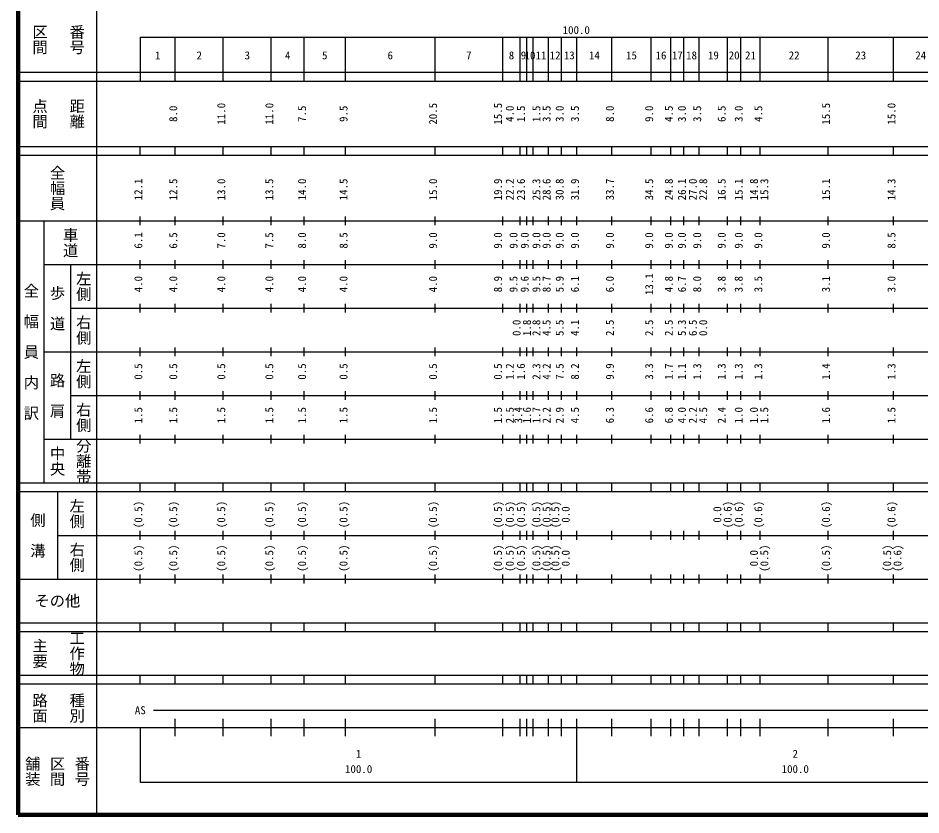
# Model space of a CAD drawing. Units: millimetres on the paper, enlarged 1000 times. Extents: x 40000 to 680000, y 20000 to 380000.
# Drawn here: x 40000 to 246786, y 20000 to 202409 of the extents above; entities that cross this region are included whole.
import ezdxf
from ezdxf.enums import TextEntityAlignment as Align

# ---------------------------------------------------------------- set-up
doc = ezdxf.new("R2010")
doc.units = ezdxf.units.MM
doc.header["$LTSCALE"] = 1000
doc.layers.add('M-TTL', color=2, linetype='Continuous', lineweight=140)
doc.layers.add('M-TTL-BAND', color=7, linetype='Continuous', lineweight=25)
doc.styles.add('@ＭＳ ゴシック', font='')
doc.styles.add('ＭＳ ゴシック', font='')
doc.styles.get('@ＭＳ ゴシック').set_extended_font_data('@MS Gothic')
doc.styles.get('ＭＳ ゴシック').set_extended_font_data('MS Gothic')

msp = doc.modelspace()

# ---------------------------------------------------------------- linework, layer by layer
at = {"layer": 'M-TTL'}
for p, q in [((40000, 380000), (40000, 20000)), ((40000, 380000), (40000, 20000)), ((40000, 20000), (680000, 20000)), ((40000, 20000), (680000, 20000)), ((40000, 20000), (680000, 20000))]:
    msp.add_line(p, q, dxfattribs=at)
at = {"layer": 'M-TTL-BAND'}
for p, q in [((58000, 370000), (58000, 20000)), ((58000, 370000), (58000, 20000)), ((68000, 198000), (579000, 198000)), ((68000, 198000), (579000, 198000)), ((68000, 198000), (68000, 188000)), ((76000, 188000), (76000, 198000)), ((87000, 188000), (87000, 198000)), ((98000, 188000), (98000, 198000)), ((105500, 188000), (105500, 198000)), ((115000, 188000), (115000, 198000)), ((135500, 188000), (135500, 198000)), ((151000, 188000), (151000, 198000)), ((155000, 188000), (155000, 198000)), ((156500, 188000), (156500, 198000)), ((158000, 188000), (158000, 198000)), ((161500, 188000), (161500, 198000)), ((164500, 188000), (164500, 198000)), ((168000, 188000), (168000, 198000)), ((176000, 188000), (176000, 198000)), ((185000, 188000), (185000, 198000)), ((189500, 188000), (189500, 198000)), ((192500, 188000), (192500, 198000)), ((196000, 188000), (196000, 198000)), ((202500, 188000), (202500, 198000)), ((205500, 188000), (205500, 198000)), ((210000, 188000), (210000, 198000)), ((225500, 188000), (225500, 198000)), ((240500, 188000), (240500, 198000)), ((40000, 190000), (579000, 190000)), ((40000, 190000), (579000, 190000)), ((40000, 188000), (579000, 188000)), ((40000, 188000), (579000, 188000)), ((40000, 173000), (579000, 173000)), ((40000, 173000), (579000, 173000)), ((68000, 171000), (68000, 173000)), ((76000, 171000), (76000, 173000)), ((87000, 171000), (87000, 173000)), ((98000, 171000), (98000, 173000)), ((105500, 171000), (105500, 173000)), ((115000, 171000), (115000, 173000)), ((135500, 171000), (135500, 173000)), ((151000, 171000), (151000, 173000)), ((155000, 171000), (155000, 173000)), ((156500, 171000), (156500, 173000)), ((158000, 171000), (158000, 173000)), ((161500, 171000), (161500, 173000)), ((164500, 171000), (164500, 173000)), ((168000, 171000), (168000, 173000)), ((176000, 171000), (176000, 173000)), ((185000, 171000), (185000, 173000)), ((189500, 171000), (189500, 173000)), ((192500, 171000), (192500, 173000)), ((196000, 171000), (196000, 173000)), ((202500, 171000), (202500, 173000)), ((205500, 171000), (205500, 173000)), ((210000, 171000), (210000, 173000)), ((225500, 171000), (225500, 173000)), ((240500, 171000), (240500, 173000)), ((40000, 171000), (579000, 171000)), ((40000, 171000), (579000, 171000)), ((40000, 156000), (579000, 156000)), ((40000, 156000), (579000, 156000)), ((46000, 96000), (46000, 156000)), ((46000, 96000), (46000, 156000)), ((68000, 155000), (68000, 157000)), ((76000, 155000), (76000, 157000)), ((87000, 155000), (87000, 157000)), ((98000, 155000), (98000, 157000)), ((105500, 155000), (105500, 157000)), ((115000, 155000), (115000, 157000)), ((135500, 155000), (135500, 157000)), ((151000, 155000), (151000, 157000)), ((155000, 155000), (155000, 157000)), ((156500, 155000), (156500, 157000)), ((158000, 155000), (158000, 157000)), ((161500, 155000), (161500, 157000)), ((164500, 155000), (164500, 157000)), ((168000, 155000), (168000, 157000)), ((176000, 155000), (176000, 157000)), ((185000, 155000), (185000, 157000)), ((189500, 155000), (189500, 157000)), ((192500, 155000), (192500, 157000)), ((196000, 155000), (196000, 157000)), ((202500, 155000), (202500, 157000)), ((205500, 155000), (205500, 157000)), ((210000, 155000), (210000, 157000)), ((225500, 155000), (225500, 157000)), ((240500, 155000), (240500, 157000)), ((68000, 145000), (68000, 147000)), ((76000, 145000), (76000, 147000)), ((87000, 145000), (87000, 147000)), ((98000, 145000), (98000, 147000)), ((105500, 145000), (105500, 147000)), ((115000, 145000), (115000, 147000)), ((135500, 145000), (135500, 147000)), ((151000, 145000), (151000, 147000)), ((155000, 145000), (155000, 147000)), ((156500, 145000), (156500, 147000)), ((158000, 145000), (158000, 147000)), ((161500, 145000), (161500, 147000)), ((164500, 145000), (164500, 147000)), ((168000, 145000), (168000, 147000)), ((176000, 145000), (176000, 147000)), ((185000, 145000), (185000, 147000)), ((189500, 145000), (189500, 147000)), ((192500, 145000), (192500, 147000)), ((196000, 145000), (196000, 147000)), ((202500, 145000), (202500, 147000)), ((205500, 145000), (205500, 147000)), ((210000, 145000), (210000, 147000)), ((225500, 145000), (225500, 147000)), ((240500, 145000), (240500, 147000)), ((46000, 146000), (579000, 146000)), ((46000, 146000), (579000, 146000)), ((52000, 146000), (52000, 106000)), ((52000, 146000), (52000, 106000)), ((68000, 135000), (68000, 137000)), ((76000, 135000), (76000, 137000)), ((87000, 135000), (87000, 137000)), ((98000, 135000), (98000, 137000)), ((105500, 135000), (105500, 137000)), ((115000, 135000), (115000, 137000)), ((135500, 135000), (135500, 137000)), ((151000, 135000), (151000, 137000)), ((155000, 135000), (155000, 137000)), ((156500, 135000), (156500, 137000)), ((158000, 135000), (158000, 137000)), ((161500, 135000), (161500, 137000)), ((164500, 135000), (164500, 137000)), ((168000, 135000), (168000, 137000)), ((176000, 135000), (176000, 137000)), ((185000, 135000), (185000, 137000)), ((189500, 135000), (189500, 137000)), ((192500, 135000), (192500, 137000)), ((196000, 135000), (196000, 137000)), ((202500, 135000), (202500, 137000)), ((205500, 135000), (205500, 137000)), ((210000, 135000), (210000, 137000)), ((225500, 135000), (225500, 137000)), ((240500, 135000), (240500, 137000)), ((52000, 136000), (579000, 136000)), ((52000, 136000), (579000, 136000)), ((68000, 125000), (68000, 127000)), ((76000, 125000), (76000, 127000)), ((87000, 125000), (87000, 127000)), ((98000, 125000), (98000, 127000)), ((105500, 125000), (105500, 127000)), ((115000, 125000), (115000, 127000)), ((135500, 125000), (135500, 127000)), ((151000, 125000), (151000, 127000)), ((155000, 125000), (155000, 127000)), ((156500, 125000), (156500, 127000)), ((158000, 125000), (158000, 127000)), ((161500, 125000), (161500, 127000)), ((164500, 125000), (164500, 127000)), ((168000, 125000), (168000, 127000)), ((176000, 125000), (176000, 127000)), ((185000, 125000), (185000, 127000)), ((189500, 125000), (189500, 127000)), ((192500, 125000), (192500, 127000)), ((196000, 125000), (196000, 127000)), ((202500, 125000), (202500, 127000)), ((205500, 125000), (205500, 127000)), ((210000, 125000), (210000, 127000)), ((225500, 125000), (225500, 127000)), ((240500, 125000), (240500, 127000)), ((46000, 126000), (579000, 126000)), ((46000, 126000), (579000, 126000)), ((52000, 116000), (579000, 116000)), ((52000, 116000), (579000, 116000)), ((68000, 115000), (68000, 117000)), ((76000, 115000), (76000, 117000)), ((87000, 115000), (87000, 117000)), ((98000, 115000), (98000, 117000)), ((105500, 115000), (105500, 117000)), ((115000, 115000), (115000, 117000)), ((135500, 115000), (135500, 117000)), ((151000, 115000), (151000, 117000)), ((155000, 115000), (155000, 117000)), ((156500, 115000), (156500, 117000)), ((158000, 115000), (158000, 117000)), ((161500, 115000), (161500, 117000)), ((164500, 115000), (164500, 117000)), ((168000, 115000), (168000, 117000)), ((176000, 115000), (176000, 117000)), ((185000, 115000), (185000, 117000)), ((189500, 115000), (189500, 117000)), ((192500, 115000), (192500, 117000)), ((196000, 115000), (196000, 117000)), ((202500, 115000), (202500, 117000)), ((205500, 115000), (205500, 117000)), ((210000, 115000), (210000, 117000)), ((225500, 115000), (225500, 117000)), ((240500, 115000), (240500, 117000)), ((46000, 106000), (579000, 106000)), ((46000, 106000), (579000, 106000)), ((68000, 105000), (68000, 107000)), ((76000, 105000), (76000, 107000)), ((87000, 105000), (87000, 107000)), ((98000, 105000), (98000, 107000)), ((105500, 105000), (105500, 107000)), ((115000, 105000), (115000, 107000)), ((135500, 105000), (135500, 107000)), ((151000, 105000), (151000, 107000)), ((155000, 105000), (155000, 107000)), ((156500, 105000), (156500, 107000)), ((158000, 105000), (158000, 107000)), ((161500, 105000), (161500, 107000)), ((164500, 105000), (164500, 107000)), ((168000, 105000), (168000, 107000)), ((176000, 105000), (176000, 107000)), ((185000, 105000), (185000, 107000)), ((189500, 105000), (189500, 107000)), ((192500, 105000), (192500, 107000)), ((196000, 105000), (196000, 107000)), ((202500, 105000), (202500, 107000)), ((205500, 105000), (205500, 107000)), ((210000, 105000), (210000, 107000)), ((225500, 105000), (225500, 107000)), ((240500, 105000), (240500, 107000)), ((40000, 96000), (579000, 96000)), ((40000, 96000), (579000, 96000)), ((68000, 94000), (68000, 96000)), ((76000, 94000), (76000, 96000)), ((87000, 94000), (87000, 96000)), ((98000, 94000), (98000, 96000)), ((105500, 94000), (105500, 96000)), ((115000, 94000), (115000, 96000)), ((135500, 94000), (135500, 96000)), ((151000, 94000), (151000, 96000)), ((155000, 94000), (155000, 96000)), ((156500, 94000), (156500, 96000)), ((158000, 94000), (158000, 96000)), ((161500, 94000), (161500, 96000)), ((164500, 94000), (164500, 96000)), ((168000, 94000), (168000, 96000)), ((176000, 94000), (176000, 96000)), ((185000, 94000), (185000, 96000)), ((189500, 94000), (189500, 96000)), ((192500, 94000), (192500, 96000)), ((196000, 94000), (196000, 96000)), ((202500, 94000), (202500, 96000)), ((205500, 94000), (205500, 96000)), ((210000, 94000), (210000, 96000)), ((225500, 94000), (225500, 96000)), ((240500, 94000), (240500, 96000)), ((40000, 94000), (579000, 94000)), ((40000, 94000), (579000, 94000)), ((49000, 94000), (49000, 74000)), ((49000, 94000), (49000, 74000)), ((68000, 83000), (68000, 85000)), ((76000, 83000), (76000, 85000)), ((87000, 83000), (87000, 85000)), ((98000, 83000), (98000, 85000)), ((105500, 83000), (105500, 85000)), ((115000, 83000), (115000, 85000)), ((135500, 83000), (135500, 85000)), ((151000, 83000), (151000, 85000)), ((155000, 83000), (155000, 85000)), ((156500, 83000), (156500, 85000)), ((158000, 83000), (158000, 85000)), ((161500, 83000), (161500, 85000)), ((164500, 83000), (164500, 85000)), ((168000, 83000), (168000, 85000)), ((176000, 83000), (176000, 85000)), ((185000, 83000), (185000, 85000)), ((189500, 83000), (189500, 85000)), ((192500, 83000), (192500, 85000)), ((196000, 83000), (196000, 85000)), ((202500, 83000), (202500, 85000)), ((205500, 83000), (205500, 85000)), ((210000, 83000), (210000, 85000)), ((225500, 83000), (225500, 85000)), ((240500, 83000), (240500, 85000)), ((49000, 84000), (579000, 84000)), ((49000, 84000), (579000, 84000)), ((68000, 73000), (68000, 75000)), ((76000, 73000), (76000, 75000)), ((87000, 73000), (87000, 75000)), ((98000, 73000), (98000, 75000)), ((105500, 73000), (105500, 75000)), ((115000, 73000), (115000, 75000)), ((135500, 73000), (135500, 75000)), ((151000, 73000), (151000, 75000)), ((155000, 73000), (155000, 75000)), ((156500, 73000), (156500, 75000)), ((158000, 73000), (158000, 75000)), ((161500, 73000), (161500, 75000)), ((164500, 73000), (164500, 75000)), ((168000, 73000), (168000, 75000)), ((176000, 73000), (176000, 75000)), ((185000, 73000), (185000, 75000)), ((189500, 73000), (189500, 75000)), ((192500, 73000), (192500, 75000)), ((196000, 73000), (196000, 75000)), ((202500, 73000), (202500, 75000)), ((205500, 73000), (205500, 75000)), ((210000, 73000), (210000, 75000)), ((225500, 73000), (225500, 75000)), ((240500, 73000), (240500, 75000)), ((40000, 74000), (579000, 74000)), ((40000, 74000), (579000, 74000)), ((40000, 64000), (579000, 64000)), ((40000, 64000), (579000, 64000)), ((68000, 62000), (68000, 64000)), ((76000, 62000), (76000, 64000)), ((87000, 62000), (87000, 64000)), ((98000, 62000), (98000, 64000)), ((105500, 62000), (105500, 64000)), ((115000, 62000), (115000, 64000)), ((135500, 62000), (135500, 64000)), ((151000, 62000), (151000, 64000)), ((155000, 62000), (155000, 64000)), ((156500, 62000), (156500, 64000)), ((158000, 62000), (158000, 64000)), ((161500, 62000), (161500, 64000)), ((164500, 62000), (164500, 64000)), ((168000, 62000), (168000, 64000)), ((176000, 62000), (176000, 64000)), ((185000, 62000), (185000, 64000)), ((189500, 62000), (189500, 64000)), ((192500, 62000), (192500, 64000)), ((196000, 62000), (196000, 64000)), ((202500, 62000), (202500, 64000)), ((205500, 62000), (205500, 64000)), ((210000, 62000), (210000, 64000)), ((225500, 62000), (225500, 64000)), ((240500, 62000), (240500, 64000)), ((40000, 62000), (579000, 62000)), ((40000, 62000), (579000, 62000)), ((40000, 52000), (579000, 52000)), ((40000, 52000), (579000, 52000)), ((68000, 50000), (68000, 52000)), ((76000, 50000), (76000, 52000)), ((87000, 50000), (87000, 52000)), ((98000, 50000), (98000, 52000)), ((105500, 50000), (105500, 52000)), ((115000, 50000), (115000, 52000)), ((135500, 50000), (135500, 52000)), ((151000, 50000), (151000, 52000)), ((155000, 50000), (155000, 52000)), ((156500, 50000), (156500, 52000)), ((158000, 50000), (158000, 52000)), ((161500, 50000), (161500, 52000)), ((164500, 50000), (164500, 52000)), ((168000, 50000), (168000, 52000)), ((176000, 50000), (176000, 52000)), ((185000, 50000), (185000, 52000)), ((189500, 50000), (189500, 52000)), ((192500, 50000), (192500, 52000)), ((196000, 50000), (196000, 52000)), ((202500, 50000), (202500, 52000)), ((205500, 50000), (205500, 52000)), ((210000, 50000), (210000, 52000)), ((225500, 50000), (225500, 52000)), ((240500, 50000), (240500, 52000)), ((40000, 50000), (579000, 50000)), ((40000, 50000), (579000, 50000)), ((71000, 44000), (553000, 44000)), ((76000, 38000), (76000, 42000)), ((87000, 38000), (87000, 42000)), ((98000, 38000), (98000, 42000)), ((105500, 38000), (105500, 42000)), ((115000, 38000), (115000, 42000)), ((135500, 38000), (135500, 42000)), ((151000, 38000), (151000, 42000)), ((155000, 38000), (155000, 42000)), ((156500, 38000), (156500, 42000)), ((158000, 38000), (158000, 42000)), ((161500, 38000), (161500, 42000)), ((164500, 38000), (164500, 42000)), ((168000, 27500), (168000, 42000)), ((176000, 38000), (176000, 42000)), ((185000, 38000), (185000, 42000)), ((189500, 38000), (189500, 42000)), ((192500, 38000), (192500, 42000)), ((196000, 38000), (196000, 42000)), ((202500, 38000), (202500, 42000)), ((205500, 38000), (205500, 42000)), ((210000, 38000), (210000, 42000)), ((225500, 38000), (225500, 42000)), ((240500, 38000), (240500, 42000)), ((40000, 40000), (579000, 40000)), ((40000, 40000), (579000, 40000)), ((68000, 40000), (68000, 27500)), ((68000, 27500), (579000, 27500)), ((68000, 27500), (579000, 27500))]:
    msp.add_line(p, q, dxfattribs=at)

# ---------------------------------------------------------------- texts
at = {"layer": 'M-TTL-BAND', "style": '@ＭＳ ゴシック'}
for s, p in [('区間', (45000, 197500)), ('区間', (45000, 197500)), ('番号', (53500, 197500)), ('番号', (53500, 197500)), ('点間', (45000, 180500)), ('点間', (45000, 180500)), ('距離', (53500, 180500)), ('距離', (53500, 180500)), ('全幅員', (49000, 163500)), ('全幅員', (49000, 163500)), ('車道', (52000, 151000)), ('車道', (52000, 151000)), ('左側', (55000, 141000)), ('左側', (55000, 141000)), ('全\u3000幅\u3000員\u3000内\u3000訳', (43000, 126000)), ('全\u3000幅\u3000員\u3000内\u3000訳', (43000, 126000)), ('歩\u3000道', (49000, 136000)), ('歩\u3000道', (49000, 136000)), ('右側', (55000, 131000)), ('右側', (55000, 131000)), ('左側', (55000, 121000)), ('左側', (55000, 121000)), ('路\u3000肩', (49000, 116000)), ('路\u3000肩', (49000, 116000)), ('右側', (55000, 111000)), ('右側', (55000, 111000)), ('分離帯', (55000, 101000)), ('分離帯', (55000, 101000)), ('中央', (49000, 101000)), ('中央', (49000, 101000)), ('左側', (53500, 89000)), ('左側', (53500, 89000)), ('側\u3000溝', (44500, 84000)), ('側\u3000溝', (44500, 84000)), ('右側', (53500, 79000)), ('右側', (53500, 79000)), ('主要', (45000, 57000)), ('主要', (45000, 57000)), ('工作物', (53500, 57000)), ('工作物', (53500, 57000)), ('路面', (45000, 44500)), ('路面', (45000, 44500)), ('種別', (53500, 44500)), ('種別', (53500, 44500)), ('舗装', (43333, 30000)), ('舗装', (43333, 30000)), ('区間', (49000, 30000)), ('区間', (49000, 30000)), ('番号', (54667, 30000)), ('番号', (54667, 30000))]:
    msp.add_text(s, height=2566, rotation=270, dxfattribs=at).set_placement(p, align=Align.MIDDLE_CENTER)
at = {"layer": 'M-TTL-BAND', "style": 'ＭＳ ゴシック'}
for s, p in [('100.0', (167844, 198195)), ('1', (72000, 192405)), ('2', (81500, 192405)), ('3', (92500, 192405)), ('4', (101750, 192405)), ('5', (110250, 192405)), ('6', (125250, 192405)), ('7', (143250, 192405)), ('8', (153000, 192405)), ('9', (155750, 192405)), ('10', (157250, 192405)), ('11', (159750, 192405)), ('12', (163000, 192405)), ('13', (166250, 192405)), ('14', (172000, 192405)), ('15', (180500, 192405)), ('16', (187250, 192405)), ('17', (191000, 192405)), ('18', (194250, 192405)), ('19', (199250, 192405)), ('20', (204000, 192405)), ('21', (207750, 192405)), ('22', (217750, 192405)), ('23', (233000, 192405)), ('24', (246750, 192405)), ('AS', (68000, 42500)), ('1', (118000, 32523)), ('2', (218000, 32523)), ('100.0', (118000, 29033)), ('100.0', (218000, 29033))]:
    msp.add_text(s, height=1833, dxfattribs=at).set_placement(p, align=Align.BOTTOM_CENTER)
for s, p in [('8.0', (77000, 180500)), ('11.0', (88000, 180500)), ('11.0', (99000, 180500)), ('7.5', (106500, 180500)), ('9.5', (116000, 180500)), ('20.5', (136500, 180500)), ('15.5', (151371, 180500)), ('4.0', (154074, 180500)), ('1.5', (156638, 180500)), ('1.5', (160170, 180500)), ('3.5', (162500, 180500)), ('3.0', (165500, 180500)), ('3.5', (169000, 180500)), ('8.0', (177000, 180500)), ('9.0', (186000, 180500)), ('4.5', (190500, 180500)), ('3.0', (193500, 180500)), ('3.5', (197000, 180500)), ('6.5', (202602, 180500)), ('3.0', (206500, 180500)), ('4.5', (211000, 180500)), ('15.5', (226500, 180500)), ('15.0', (241500, 180500)), ('12.1', (69000, 163174)), ('12.5', (77000, 163174)), ('13.0', (88000, 163174)), ('13.5', (99000, 163174)), ('14.0', (106500, 163174)), ('14.5', (116000, 163174)), ('15.0', (136500, 163174)), ('19.9', (151371, 163174)), ('22.2', (154074, 163174)), ('23.6', (156638, 163174)), ('25.3', (160170, 163174)), ('28.6', (162500, 163174)), ('30.8', (165500, 163174)), ('31.9', (169000, 163174)), ('33.7', (177000, 163174)), ('34.5', (186000, 163174)), ('24.8', (190500, 163174)), ('26.1', (193500, 163174)), ('27.0', (196000, 163174)), ('22.8', (198370, 163174)), ('16.5', (202602, 163174)), ('15.1', (206500, 163174)), ('14.8', (210000, 163174)), ('15.3', (212370, 163174)), ('15.1', (226500, 163174)), ('14.3', (241500, 163174)), ('6.1', (69000, 151500)), ('6.5', (77000, 151500)), ('7.0', (88000, 151500)), ('7.5', (99000, 151500)), ('8.0', (106500, 151500)), ('8.5', (116000, 151500)), ('9.0', (136500, 151500)), ('9.0', (151371, 151500)), ('9.0', (154936, 151500)), ('9.0', (157500, 151500)), ('9.0', (160170, 151500)), ('9.0', (162500, 151500)), ('9.0', (165500, 151500)), ('9.0', (169000, 151500)), ('9.0', (177000, 151500)), ('9.0', (186000, 151500)), ('9.0', (190500, 151500)), ('9.0', (193500, 151500)), ('9.0', (197000, 151500)), ('9.0', (202602, 151500)), ('9.0', (206500, 151500)), ('9.0', (211000, 151500)), ('9.0', (226500, 151500)), ('8.5', (241500, 151500)), ('4.0', (69000, 141500)), ('4.0', (77000, 141500)), ('4.0', (88000, 141500)), ('4.0', (99000, 141500)), ('4.0', (106500, 141500)), ('4.0', (116000, 141500)), ('4.0', (136500, 141500)), ('8.9', (151371, 141500)), ('9.5', (154920, 141500)), ('9.6', (157484, 141500)), ('9.5', (160170, 141500)), ('8.7', (162500, 141500)), ('5.9', (165500, 141500)), ('6.1', (169000, 141500)), ('6.0', (177000, 141500)), ('13.1', (186000, 141500)), ('4.8', (190500, 141500)), ('6.7', (193500, 141500)), ('8.0', (197000, 141500)), ('3.8', (202602, 141500)), ('3.8', (206500, 141500)), ('3.5', (211000, 141500)), ('3.1', (226500, 141500)), ('3.0', (241500, 141500)), ('0.0', (155638, 131500)), ('1.8', (158008, 131500)), ('2.8', (160170, 131500)), ('4.5', (162500, 131500)), ('5.5', (165500, 131500)), ('4.1', (169000, 131500)), ('2.5', (177000, 131500)), ('2.5', (186000, 131500)), ('2.5', (190500, 131500)), ('5.3', (193500, 131500)), ('6.5', (196000, 131500)), ('0.0', (198370, 131500)), ('0.5', (69000, 121500)), ('0.5', (77000, 121500)), ('0.5', (88000, 121500)), ('0.5', (99000, 121500)), ('0.5', (106500, 121500)), ('0.5', (116000, 121500)), ('0.5', (136500, 121500)), ('0.5', (151371, 121500)), ('1.2', (154074, 121500)), ('1.6', (156638, 121500)), ('2.3', (160170, 121500)), ('4.2', (162500, 121500)), ('7.5', (165500, 121500)), ('8.2', (169000, 121500)), ('9.9', (177000, 121500)), ('3.3', (186000, 121500)), ('1.7', (190500, 121500)), ('1.1', (193500, 121500)), ('1.3', (197000, 121500)), ('1.3', (202602, 121500)), ('1.3', (206500, 121500)), ('1.3', (211000, 121500)), ('1.4', (226500, 121500)), ('1.3', (241500, 121500)), ('1.5', (69000, 111500)), ('1.5', (77000, 111500)), ('1.5', (88000, 111500)), ('1.5', (99000, 111500)), ('1.5', (106500, 111500)), ('1.5', (116000, 111500)), ('1.5', (136500, 111500)), ('1.5', (151371, 111500)), ('2.5', (154074, 111500)), ('3.4', (156014, 111500)), ('1.6', (158008, 111500)), ('1.7', (160170, 111500)), ('2.2', (162500, 111500)), ('2.9', (165500, 111500)), ('4.5', (169000, 111500)), ('6.3', (177000, 111500)), ('6.6', (186000, 111500)), ('6.8', (190500, 111500)), ('4.0', (193500, 111500)), ('2.2', (196000, 111500)), ('4.5', (198370, 111500)), ('2.4', (202602, 111500)), ('1.0', (206500, 111500)), ('1.0', (210000, 111500)), ('1.5', (212370, 111500)), ('1.6', (226500, 111500)), ('1.5', (241500, 111500)), ('(0.5)', (69000, 88764)), ('(0.5)', (77000, 88764)), ('(0.5)', (88000, 88764)), ('(0.5)', (99000, 88764)), ('(0.5)', (106500, 88764)), ('(0.5)', (116000, 88764)), ('(0.5)', (136500, 88764)), ('(0.5)', (151371, 88764)), ('(0.5)', (154074, 88764)), ('(0.5)', (156638, 88764)), ('(0.5)', (160170, 88764)), ('(0.5)', (162500, 88764)), ('(0.5)', (164500, 88764)), ('(0.6)', (203972, 88764)), ('(0.6)', (206500, 88764)), ('(0.6)', (211000, 88764)), ('(0.6)', (226500, 88764)), ('(0.6)', (241500, 88764)), ('0.0', (166870, 88764)), ('0.0', (201602, 88764)), ('(0.5)', (69000, 78764)), ('(0.5)', (77000, 78764)), ('(0.5)', (88000, 78764)), ('(0.5)', (99000, 78764)), ('(0.5)', (106500, 78764)), ('(0.5)', (116000, 78764)), ('(0.5)', (136500, 78764)), ('(0.5)', (151371, 78764)), ('(0.5)', (154074, 78764)), ('(0.5)', (156638, 78764)), ('(0.5)', (160170, 78764)), ('(0.5)', (162500, 78764)), ('(0.5)', (164500, 78764)), ('(0.5)', (212370, 78764)), ('(0.5)', (226500, 78764)), ('(0.5)', (240500, 78764)), ('(0.6)', (242870, 78764)), ('0.0', (166870, 78764)), ('0.0', (210000, 78764))]:
    msp.add_text(s, height=1833, rotation=90, dxfattribs=at).set_placement(p, align=Align.BOTTOM_CENTER)
msp.add_text('その他', height=2566, dxfattribs=at).set_placement((49000, 69000), align=Align.MIDDLE_CENTER)
msp.add_text('その他', height=2566, dxfattribs=at).set_placement((49000, 69000), align=Align.MIDDLE_CENTER)

doc.saveas('drawing.dxf')
